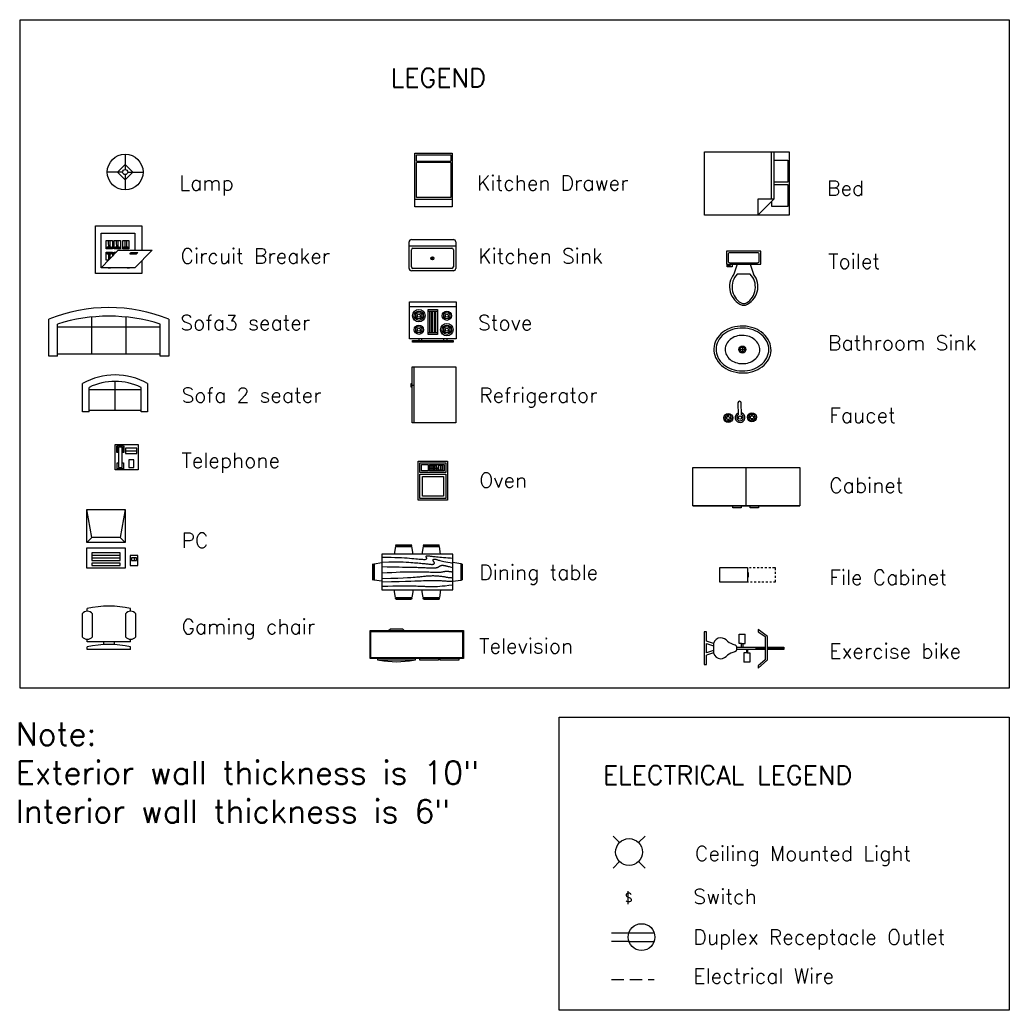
# Model space of a CAD drawing. Header units: inches. Extents: x 1316 to 2457, y 1792 to 2375.
# Drawn here: x 1316 to 1828, y 1838 to 2351 of the extents above; entities that cross this region are included whole.
import ezdxf

# ---------------------------------------------------------------- set-up
doc = ezdxf.new("R2010")
doc.units = ezdxf.units.IN
doc.linetypes.add('HIDDEN', pattern=[9.525, 6.35, -3.175])
for name, color, linetype in [('Blocks', 4, 'Continuous'), ('Electrical', 50, 'Continuous'), ('Electrical Hidden', 110, 'HIDDEN'), ('Text', 40, 'Continuous')]:
    doc.layers.add(name, color=color, linetype=linetype)
doc.styles.get("Standard").update_dxf_attribs({"font": 'simplex.shx'})

# ---------------------------------------------------------------- blocks, each defined once
blk = doc.blocks.new('Base Cabinet 1 Door - 24 in front')
for p, q in [((0, 0), (0, 34.5)), ((0, 34.5), (24, 34.5)), ((1, 29.5), (1, 33.5)), ((1, 33.5), (23, 33.5)), ((23, 33.5), (23, 29.5)), ((24, 34.5), (24, 0)), ((1, 29.5), (23, 29.5)), ((23, 28.5), (1, 28.5)), ((1, 6), (1, 28.5)), ((23, 28.5), (23, 6)), ((0, 5), (24, 5)), ((24, 0), (0, 0)), ((23, 6), (1, 6))]:
    blk.add_line(p, q)
blk = doc.blocks.new('Sink-single - 30 in top')
blk.add_line((-15, -3.999996), (15, -3.999996))
for points in [[(-13.5, 0), (13.5, 0)], [(-15, -18.499996), (-15, -1.5)], [(-12.5, -5.499996), (12.5, -5.499996)], [(15, -1.5), (15, -18.499996)], [(-13.5, -17.499996), (-13.5, -6.499996)], [(13.5, -6.499996), (13.5, -17.499996)], [(12.5, -18.499996), (-12.5, -18.499996)], [(13.5, -19.999996), (-13.5, -19.999996)]]:
    blk.add_lwpolyline(points)
for radius in [1, 0.5]:
    blk.add_circle((0, -11.999996), radius)
for centre, radius, start, end in [((-13.5, -1.5), 1.5, 90, 180), ((-12.5, -6.499996), 1, 90, 180), ((12.5, -6.499996), 1, 0, 90), ((13.5, -1.5), 1.5, 0, 90), ((-13.5, -18.499996), 1.5, 180, 270), ((-12.5, -17.499996), 1, 180, 270), ((12.5, -17.499996), 1, 270, 0), ((13.5, -18.499996), 1.5, 270, 0)]:
    blk.add_arc(centre, radius, start, end)
blk = doc.blocks.new('Range-Oven - 30 in top')
for p, q in [((0, -3), (30, -3)), ((12, -6), (18, -6)), ((13, -20), (13, -6)), ((14, -6), (14, -20)), ((15, -20), (15, -6)), ((16, -6), (16, -20)), ((17, -20), (17, -6)), ((6, -24), (6, -25)), ((8, -25), (8, -24)), ((18, -20), (12, -20)), ((22, -25), (22, -24)), ((24, -24), (24, -25))]:
    blk.add_line(p, q)
for points in [[(0, -24), (0, 0), (30, 0), (30, -24)], [(12, -21), (12, -5), (18, -5), (18, -21)], [(2, -26), (2, -25), (28, -25), (28, -26)]]:
    blk.add_lwpolyline(points, close=True)
for centre, radius in [((6, -9), 4), ((6, -9), 3), ((24, -9), 3), ((6, -9), 2), ((6, -9), 1), ((24, -9), 2), ((24, -9), 1), ((6, -18), 3), ((6, -18), 2), ((6, -18), 1), ((24, -18), 4), ((24, -18), 3), ((24, -18), 2), ((24, -18), 1)]:
    blk.add_circle(centre, radius)
blk = doc.blocks.new('Refrigerator-2 door - 36 in top')
for p, q in [((0, -26.999999), (36, -26.999999)), ((11, -27.999999), (11, -28.999999)), ((11, -28.999999), (13, -28.999999)), ((12, -26.999999), (12, -28.999999)), ((13, -28.999999), (13, -27.999999))]:
    blk.add_line(p, q)
blk.add_lwpolyline([(0, -27.999999), (0, 0), (36, 0), (36, -27.999999)], close=True)
blk = doc.blocks.new('Microwave')
for p, q in [((18, 10), (22, 10)), ((22, 9), (18, 9)), ((18, 8), (22, 8)), ((22, 7), (18, 7)), ((19, 7), (19, 11)), ((19, 6), (19, 7)), ((20, 11), (20, 7)), ((20, 7), (20, 6)), ((21, 7), (21, 11)), ((20, 6), (18, 6))]:
    blk.add_line(p, q)
for points in [[(0, 0), (0, 18), (24, 18), (24, 0)], [(1, 1), (1, 17), (16, 17), (16, 1)], [(2.5, 2.5), (2.5, 15.5), (14.5, 15.5), (14.5, 2.5)], [(17, 1), (17, 17), (23, 17), (23, 1)], [(18, 12), (18, 16), (22, 16), (22, 12)], [(18, 2), (18, 11), (22, 11), (22, 2)], [(18.5, 4.5), (18.5, 5.5), (21.5, 5.5), (21.5, 4.5)], [(18.5, 3), (18.5, 4), (21.5, 4), (21.5, 3)]]:
    blk.add_lwpolyline(points, close=True)
blk = doc.blocks.new('Dining Set - 36 x 72 in.')
at = {"linetype": 'Continuous'}
for p, q in [((-22.2343, 26.00059), (-23.4847, 17.99762)), ((-22.2304, 26), (-5.7608, 26)), ((-22, 27.5), (-22.1562, 26.50042)), ((-5.8416, 26.5), (-22.1534, 26.5)), ((-22, 27.5), (-6, 27.5)), ((-5.8437, 26.49966), (-6, 27.5)), ((-4.5152, 17.99762), (-5.7655, 25.99926)), ((5.7657, 26.00059), (4.5153, 17.99762)), ((5.7696, 26), (22.2392, 26)), ((6, 27.5), (5.8438, 26.50042)), ((22.1584, 26.5), (5.8466, 26.5)), ((6, 27.5), (22, 27.5)), ((22.1563, 26.49966), (22, 27.5)), ((23.4848, 17.99762), (22.2345, 25.99926)), ((36, 18), (-36, 18)), ((-36, 18), (-36, -18)), ((36, -18), (36, 18)), ((-45.5, 8), (-44.5004, 8.15617)), ((-45.5, 8), (-45.5, -8)), ((-44.5, -8.15843), (-44.5, 8.15338)), ((-44.0006, 8.23428), (-35.9976, 9.48474)), ((-44, 8.23041), (-44, -8.23915)), ((44.0006, 8.23428), (35.9976, 9.48474)), ((44, 8.23041), (44, -8.23915)), ((44.5, -8.15843), (44.5, 8.15338)), ((45.5, 8), (44.5005, 8.15617)), ((45.5, 8), (45.5, -8)), ((-44.4997, -8.15631), (-45.5, -8)), ((-35.9976, -9.48476), (-43.9993, -8.2345)), ((35.9976, -9.48476), (43.9993, -8.2345)), ((44.4997, -8.15631), (45.5, -8)), ((-36, -18), (36, -18)), ((-22.2343, -26.0006), (-23.4847, -17.99762)), ((-4.5152, -17.99762), (-5.7655, -25.99928)), ((5.7657, -26.0006), (4.5153, -17.99762)), ((23.4848, -17.99762), (22.2345, -25.99928)), ((-22.2304, -26), (-5.7608, -26)), ((-22, -27.5), (-22.1562, -26.50044)), ((-5.8416, -26.5), (-22.1534, -26.5)), ((-22, -27.5), (-6, -27.5)), ((-5.8437, -26.49967), (-6, -27.5)), ((5.7696, -26), (22.2392, -26)), ((6, -27.5), (5.8438, -26.50044)), ((22.1584, -26.5), (5.8466, -26.5)), ((6, -27.5), (22, -27.5)), ((22.1563, -26.49967), (22, -27.5))]:
    blk.add_line(p, q, dxfattribs=at)
for points in [[(-36, 15), (-31.1772, 14.97754), (-26.8079, 14.91406), (-22.8538, 14.81543), (-19.276, 14.6875), (-16.0362, 14.53613), (-13.0957, 14.36718), (-10.4159, 14.18652), (-7.9583, 14), (-5.6904, 13.81315), (-3.6035, 13.63021), (-1.6954, 13.45508), (0.0365, 13.29166), (1.5945, 13.14388), (2.9811, 13.01562), (4.1988, 12.9108), (5.25, 12.83333), (6.1393, 12.78613), (6.8802, 12.76823), (7.4883, 12.77767), (7.9792, 12.8125), (8.3685, 12.87077), (8.6719, 12.95052), (8.9049, 13.0498), (9.0833, 13.16666), (9.2205, 13.29899), (9.3216, 13.44401), (9.3895, 13.59879), (9.4271, 13.76041), (9.4373, 13.92594), (9.4232, 14.09245), (9.3875, 14.257), (9.3333, 14.41666), (9.2638, 14.56917), (9.1836, 14.71484), (9.0975, 14.85465), (9.0104, 14.98958), (8.9272, 15.1206), (8.8529, 15.2487), (8.7922, 15.37483), (8.75, 15.5), (8.7305, 15.62467), (8.7344, 15.74739), (8.7617, 15.86621), (8.8125, 15.97916), (8.8867, 16.08431), (8.9844, 16.17968), (9.1055, 16.26334), (9.25, 16.33333), (9.4189, 16.38802), (9.6172, 16.42708), (9.8506, 16.45052), (10.125, 16.45833), (10.4463, 16.45052), (10.8203, 16.42708), (11.2529, 16.38802), (11.75, 16.33333), (12.3184, 16.26318), (12.9694, 16.17838), (13.7151, 16.07991), (14.5677, 15.96875), (15.5395, 15.84586), (16.6426, 15.71224), (17.8893, 15.56884), (19.2917, 15.41666), (20.859, 15.25667), (22.5879, 15.08984), (24.4721, 14.91715), (26.5052, 14.73958), (28.6809, 14.5581), (30.9929, 14.3737), (33.4347, 14.18733), (36, 14)], [(-36, 10), (-28.9766, 10.14274), (-23.1725, 10.20442), (-18.4241, 10.19775), (-14.5677, 10.13541), (-11.4399, 10.03011), (-8.877, 9.89453), (-6.7154, 9.74137), (-4.7917, 9.58333), (-2.9698, 9.43082), (-1.2246, 9.28515), (0.4415, 9.14534), (2.026, 9.01041), (3.5266, 8.87939), (4.9408, 8.7513), (6.266, 8.62516), (7.5, 8.5), (8.6411, 8.37549), (9.6914, 8.2539), (10.6538, 8.13818), (11.5312, 8.03125), (12.3267, 7.93603), (13.043, 7.85547), (13.6831, 7.79248), (14.25, 7.75), (14.7471, 7.7303), (15.1797, 7.73307), (15.5537, 7.75732), (15.875, 7.80208), (16.1494, 7.86637), (16.3828, 7.94922), (16.5811, 8.04964), (16.75, 8.16666), (16.8944, 8.29915), (17.0143, 8.44531), (17.1089, 8.60319), (17.1771, 8.77083), (17.218, 8.94629), (17.2305, 9.1276), (17.2137, 9.31282), (17.1667, 9.5), (17.0895, 9.6875), (16.987, 9.875), (16.8649, 10.0625), (16.7292, 10.25), (16.5856, 10.4375), (16.4401, 10.625), (16.2985, 10.8125), (16.1667, 11), (16.05, 11.18733), (15.9518, 11.3737), (15.8752, 11.5581), (15.8229, 11.73958), (15.798, 11.91715), (15.8034, 12.08984), (15.842, 12.25667), (15.9167, 12.41666), (16.0295, 12.56836), (16.1784, 12.70833), (16.3605, 12.83268), (16.5729, 12.9375), (16.8127, 13.01888), (17.0768, 13.07291), (17.3625, 13.0957), (17.6667, 13.08333), (17.9894, 13.03312), (18.3418, 12.94726), (18.7382, 12.82918), (19.1927, 12.68229), (19.7195, 12.51001), (20.3327, 12.31575), (21.0465, 12.10294), (21.875, 11.875), (22.8357, 11.63354), (23.959, 11.37304), (25.2786, 11.08618), (26.8282, 10.76562), (28.6414, 10.40405), (30.752, 9.99414), (33.1936, 9.52856), (36, 9)], [(-36, 5.5), (-30.7157, 5.3348), (-26.069, 5.20963), (-21.9946, 5.11767), (-18.4271, 5.05208), (-15.3009, 5.00602), (-12.5508, 4.97265), (-10.1112, 4.94515), (-7.9167, 4.91666), (-5.909, 4.88167), (-4.0586, 4.83984), (-2.3429, 4.79215), (-0.7396, 4.73958), (0.7739, 4.6831), (2.22, 4.6237), (3.6213, 4.56233), (5, 4.5), (6.373, 4.43782), (7.7344, 4.3776), (9.0723, 4.32129), (10.375, 4.27083), (11.6309, 4.22819), (12.8281, 4.19531), (13.9551, 4.17415), (15, 4.16666), (15.954, 4.17448), (16.819, 4.19791), (17.6001, 4.23698), (18.3021, 4.29166), (18.9299, 4.36198), (19.4883, 4.44791), (19.9823, 4.54948), (20.4167, 4.66666), (20.7969, 4.79899), (21.1302, 4.94401), (21.4245, 5.09879), (21.6875, 5.26041), (21.9271, 5.42594), (22.1511, 5.59245), (22.3672, 5.757), (22.5834, 5.91666), (22.8065, 6.06868), (23.0404, 6.21093), (23.2879, 6.34147), (23.5521, 6.45833), (23.8358, 6.55957), (24.142, 6.64323), (24.4735, 6.70735), (24.8334, 6.75), (25.2235, 6.76969), (25.642, 6.76692), (26.0858, 6.74267), (26.5521, 6.69791), (27.0379, 6.63362), (27.5404, 6.55078), (28.0565, 6.45036), (28.5834, 6.33333), (29.1242, 6.19987), (29.7071, 6.04687), (30.3661, 5.87044), (31.1354, 5.66666), (32.0493, 5.43164), (33.142, 5.16146), (34.4475, 4.85221), (36, 4.5)], [(-36, -1), (-30.7915, -0.6591), (-26.0195, -0.38216), (-21.6519, -0.16284), (-17.6563, 0.00521), (-14.0005, 0.12833), (-10.6523, 0.21289), (-7.5796, 0.26522), (-4.75, 0.29166), (-2.134, 0.29793), (0.2878, 0.28711), (2.5317, 0.26163), (4.6146, 0.22396), (6.5529, 0.17651), (8.3633, 0.12174), (10.0623, 0.06209), (11.6667, 0), (13.1899, -0.06201), (14.6341, -0.1211), (15.9982, -0.17432), (17.2813, -0.21875), (18.4823, -0.25147), (19.6003, -0.26953), (20.6343, -0.27002), (21.5834, -0.25), (22.4481, -0.20768), (23.2357, -0.14584), (23.9549, -0.06836), (24.6146, 0.02083), (25.2235, 0.11784), (25.7904, 0.21875), (26.3241, 0.31966), (26.8334, 0.41666), (27.3265, 0.50618), (27.8099, 0.58593), (28.2894, 0.65397), (28.7709, 0.70833), (29.2601, 0.74707), (29.763, 0.76823), (30.2855, 0.76985), (30.8334, 0.75), (31.4088, 0.70784), (31.9994, 0.64713), (32.589, 0.57275), (33.1615, 0.48958), (33.7008, 0.4025), (34.1908, 0.3164), (34.6153, 0.23616), (34.9584, 0.16666), (35.2099, 0.11165), (35.3848, 0.07031), (35.504, 0.04069), (35.5886, 0.02083), (35.6594, 0.00879), (35.7377, 0.0026), (35.8442, 0.00032), (36, 0)], [(-36, -6.5), (-27.1843, -6.31267), (-20.084, -6.1263), (-14.469, -5.9419), (-10.1094, -5.76042), (-6.7752, -5.58285), (-4.2363, -5.41016), (-2.2629, -5.24333), (-0.625, -5.08334), (0.8708, -4.93099), (2.2715, -4.78646), (3.5872, -4.64974), (4.8281, -4.52084), (6.0046, -4.39974), (7.127, -4.28646), (8.2053, -4.18099), (9.25, -4.08334), (10.2705, -3.99382), (11.2734, -3.91407), (12.2647, -3.84603), (13.25, -3.79167), (14.2354, -3.75293), (15.2266, -3.73177), (16.2295, -3.73015), (17.25, -3.75), (18.2912, -3.79248), (19.3451, -3.85547), (20.4009, -3.93604), (21.4479, -4.03125), (22.4754, -4.13819), (23.4727, -4.25391), (24.4289, -4.37549), (25.3334, -4.5), (26.1785, -4.62492), (26.9694, -4.74935), (27.7145, -4.87281), (28.4219, -4.99479), (29.1, -5.11483), (29.7572, -5.23242), (30.4016, -5.34709), (31.0417, -5.45834), (31.6837, -5.56437), (32.3262, -5.65821), (32.9658, -5.73153), (33.599, -5.77604), (34.2224, -5.78345), (34.8327, -5.74545), (35.4264, -5.65373), (36, -5.5)], [(-36, -10), (-26.4022, -9.81299), (-18.4675, -9.62891), (-11.9839, -9.45069), (-6.7396, -9.28125), (-2.5226, -9.12354), (0.8789, -8.98047), (3.6769, -8.85498), (6.0833, -8.75), (8.2767, -8.66765), (10.3021, -8.60677), (12.1712, -8.56543), (13.8958, -8.54167), (15.4876, -8.53353), (16.9583, -8.53907), (18.3197, -8.55632), (19.5834, -8.58334), (20.7616, -8.61841), (21.8685, -8.66081), (22.9188, -8.71004), (23.9271, -8.76563), (24.9081, -8.82707), (25.8763, -8.89388), (26.8465, -8.96558), (27.8334, -9.04167), (28.8474, -9.12118), (29.8828, -9.20117), (30.93, -9.27824), (31.9792, -9.34896), (33.0205, -9.40991), (34.0443, -9.45768), (35.0407, -9.48885), (36, -9.5)], [(-36, -14.5), (-30.0881, -14.33513), (-25.0332, -14.21224), (-20.7312, -14.12647), (-17.0781, -14.07292), (-13.97, -14.04671), (-11.3027, -14.04297), (-8.9724, -14.05681), (-6.875, -14.08334), (-4.9224, -14.11833), (-3.0905, -14.16016), (-1.3709, -14.20785), (0.2448, -14.26042), (1.7647, -14.3169), (3.1973, -14.3763), (4.5507, -14.43767), (5.8333, -14.5), (7.0554, -14.5621), (8.235, -14.62175), (9.3922, -14.67652), (10.5469, -14.72396), (11.7192, -14.76164), (12.929, -14.78711), (14.1965, -14.79794), (15.5417, -14.79167), (16.9933, -14.76424), (18.6152, -14.70508), (20.4804, -14.60197), (22.6615, -14.44271), (25.2312, -14.21509), (28.2624, -13.9069), (31.8277, -13.50594), (36, -13)]]:
    blk.add_lwpolyline(points, dxfattribs=at)
blk = doc.blocks.new('Entertainment Center')
at = {"linetype": 'Continuous'}
for p, q in [((-4, 0), (-5, -1)), ((4, 0), (-4, 0)), ((5, -1), (4, 0)), ((-17, -19), (-17, -1)), ((-17, -1), (43, -1)), ((-16.5, -18.5), (-16.5, -1.5)), ((-16.5, -1.5), (42.5, -1.5)), ((42.5, -1.5), (42.5, -18.5)), ((43, -1), (43, -19)), ((43, -19), (-17, -19)), ((42.5, -18.5), (-16.5, -18.5)), ((-12, -20), (-12, -19)), ((12, -19), (12, -20)), ((15, -20), (15, -19)), ((27, -19), (27, -20)), ((28, -20), (28, -19)), ((40, -19), (40, -20)), ((12, -20), (-12, -20)), ((27, -20), (15, -20)), ((40, -20), (28, -20))]:
    blk.add_line(p, q, dxfattribs=at)
blk.add_arc((0, 40), 61, 259.6111, 280.3889, dxfattribs=at)
blk = doc.blocks.new('Lamp - Table')
at = {"linetype": 'Continuous'}
for p, q in [((0, 7), (0, 1)), ((-1, 0), (-7, 0)), ((0, 3), (-3, 0)), ((-3, 0), (0, -3)), ((3, 0), (0, 3)), ((0, -3), (3, 0)), ((1, 0), (7, 0)), ((0, -1), (0, -7))]:
    blk.add_line(p, q, dxfattribs=at)
for radius in [7, 1]:
    blk.add_circle((0, 0), radius, dxfattribs=at)
blk = doc.blocks.new('Sofa - Roundback 7 ft.')
at = {"linetype": 'Continuous'}
for p, q in [((-12.00002, -32.4421), (-12.00003, -6.5971)), ((11.99997, -32.4421), (11.99998, -6.5971)), ((-36.000027, -34), (-36.000027, -11.4696)), ((-35.999844, -13.3819), (35.9998, -13.3819)), ((35.99998, -34), (35.99998, -11.4696)), ((-36.000027, -32.4421), (35.99998, -32.4421))]:
    blk.add_line(p, q, dxfattribs=at)
for points in [[(-36.000027, -34), (-42.000027, -34), (-42.000027, -8)], [(41.99998, -8), (41.99998, -34), (35.99998, -34)]]:
    blk.add_lwpolyline(points, dxfattribs=at)
for centre, radius, start, end in [((0, -114.25), 114.25, 68.43141, 111.5686), ((-0.00001, -127.1968), 121.1968, 72.72033, 107.2797)]:
    blk.add_arc(centre, radius, start, end, dxfattribs=at)
blk = doc.blocks.new('Sofa - Roundback Loveseat 5 ft.')
at = {"linetype": 'Continuous'}
for p, q in [((0, -32.44198), (0, -5.99998)), ((-24, -33.99998), (-24, -11.46958)), ((-23.9998, -13.38178), (23.99986, -13.38178)), ((24.00004, -33.99998), (24.00004, -11.46958)), ((-24, -32.44198), (24.00004, -32.44198))]:
    blk.add_line(p, q, dxfattribs=at)
for points in [[(-24, -33.99998), (-30, -33.99998), (-30, -7.99998)], [(30.00004, -7.99998), (30.00004, -33.99998), (24.00004, -33.99998)]]:
    blk.add_lwpolyline(points, dxfattribs=at)
for centre, radius, start, end in [((0, -60.24998), 60.24998, 60.13715, 119.8628), ((0, -61.38438), 55.38444, 64.32083, 115.6792)]:
    blk.add_arc(centre, radius, start, end, dxfattribs=at)
blk = doc.blocks.new('Phone - Desk')
at = {"linetype": 'Continuous'}
for p, q in [((-4.5, -5), (-4.5, 5)), ((-4.5, 5), (4.5, 5)), ((-4, 4.5), (-4, 2)), ((-3.75, 4.5), (-3.75, 2.25)), ((-1.25, 4.5), (-3.75, 4.5)), ((-3.25, 4), (-3.25, -4)), ((-3.25, 4), (-1.75, 4)), ((-1.75, -4), (-1.75, 4)), ((-1.25, 2.25), (-1.25, 4.5)), ((-1, 2), (-1, 4.5)), ((4.5, 5), (4.5, -5)), ((-4, 2), (-3.25, 2)), ((-3.75, 2.25), (-3.25, 2.25)), ((-1.75, 2.25), (-1.25, 2.25)), ((-1.75, 2), (-1, 2)), ((4, 3.5), (-0.5, 3.5)), ((-0.5, 3.5), (-0.5, 1.5)), ((-0.5, 2.5), (4, 2.5)), ((-0.5, 1.5), (4, 1.5)), ((4, 1.5), (4, 3.5)), ((-3.75, -2.25), (-3.25, -2.25)), ((-3.75, -4.5), (-3.75, -2.25)), ((-1.75, -2.25), (-1.25, -2.25)), ((-1.25, -2.25), (-1.25, -4.5)), ((2.75, -1), (0.75, -1)), ((0.75, -1), (0.75, -4)), ((2.75, -4), (2.75, -1)), ((4.5, -5), (-4.5, -5)), ((-1.25, -4.5), (-3.75, -4.5)), ((-3.25, -4), (-1.75, -4)), ((0.75, -4), (2.75, -4))]:
    blk.add_line(p, q, dxfattribs=at)
blk = doc.blocks.new('Computer Terminal')
at = {"linetype": 'Continuous'}
for p, q in [((-10, 11.5), (5, 11.5)), ((-8, 0.5), (-10, 11.5)), ((-10, -1.5), (-10, 11.5)), ((5, 11.5), (3, 0.5)), ((5, 11.5), (5, -1.5)), ((-10, -1.5), (-8, 0.5)), ((3, 0.5), (-8, 0.5)), ((3, 0.5), (5, -1.5)), ((5, -1.5), (-10, -1.5)), ((-10, -11.5), (-10, -3.5)), ((-10, -3.5), (5, -3.5)), ((5, -3.5), (5, -11.5)), ((-8, -5.5), (-8, -8.5)), ((3, -5.5), (-8, -5.5)), ((3, -6.5), (-8, -6.5)), ((-8, -7.5), (3, -7.5)), ((3, -8.5), (3, -5.5)), ((10, -6.5), (7, -6.5)), ((7, -6.5), (7, -10.5)), ((9.5, -7.5), (7.5, -7.5)), ((7.5, -7.5), (7.5, -8.5)), ((8.5, -7.5), (8.5, -8.5)), ((9.5, -8.5), (9.5, -7.5)), ((10, -10.5), (10, -6.5)), ((5, -11.5), (-10, -11.5)), ((-8, -8.5), (3, -8.5)), ((-8, -9.5), (-8, -10.5)), ((3, -9.5), (-8, -9.5)), ((-8, -10.5), (3, -10.5)), ((3, -10.5), (3, -9.5)), ((7, -10.5), (10, -10.5)), ((7.5, -8.5), (9.5, -8.5))]:
    blk.add_line(p, q, dxfattribs=at)
blk = doc.blocks.new('Chair - Desk')
at = {"linetype": 'Continuous'}
for p, q in [((-8.5, 0), (-8.5, -1)), ((-8.5, 0), (8.5, 0)), ((8.5, 0), (8.5, -1)), ((-8.5, -3), (-8.5, -4)), ((-8.5, -3), (8.5, -3)), ((-2, -3), (-2, -1.9355)), ((2, -1.9576), (2, -3)), ((8.5, -3), (8.5, -4)), ((-10.5, -5), (-10.5, -14)), ((-6.5, -14), (-6.5, -5)), ((6.5, -5), (6.5, -14)), ((10.5, -14), (10.5, -5)), ((-8.5, -15), (-8.5, -16)), ((8.5, -15), (8.5, -16))]:
    blk.add_line(p, q, dxfattribs=at)
for centre, radius, start, end in [((0, 34.625), 36.625, 256.5803, 283.4197), ((-8.5, -6.5), 2.5, 36.8699, 143.1301), ((8.5, -6.5), 2.5, 36.8699, 143.1301), ((-8.5, -12.5), 2.5, 216.8699, 323.1301), ((8.5, -12.5), 2.5, 216.8699, 323.1301), ((0, 19.625), 36.625, 256.5803, 283.4197)]:
    blk.add_arc(centre, radius, start, end, dxfattribs=at)
blk = doc.blocks.new('Bed - Queen')
at = {"linetype": 'Continuous'}
for p, q in [((0, -80.00003), (0, 0)), ((0, 0), (59.99999, 0)), ((59.99999, 0), (59.99999, -80.00003)), ((7.99999, -1.2), (28.79998, -1.2)), ((7.99999, -14.4), (7.99999, -1.2)), ((28.79998, -1.2), (28.79998, -14.4)), ((31.19999, -1.2), (51.99999, -1.2)), ((31.19999, -14.4), (31.19999, -1.2)), ((51.99999, -1.2), (51.99999, -16.4)), ((0, -14.4), (44.8, -14.4)), ((44.8, -16.8), (0, -16.8)), ((59.99999, -29.6), (44.8, -14.4)), ((44.8, -14.4), (44.8, -29.6)), ((51.99999, -16.4), (46.79936, -16.4)), ((44.8, -29.6), (59.99999, -29.6)), ((59.99999, -80.00003), (0, -80.00003))]:
    blk.add_line(p, q, dxfattribs=at)
blk = doc.blocks.new('Toilet - top')
for p, q in [((9.5, -6), (9.5, -2)), ((-10, -8.5), (-8, -8.5)), ((-10, -9.5), (-10, -8.5)), ((-7, -9.5), (-10, -9.5)), ((-8, -8.5), (-8, -8)), ((-7, -8), (-7, -9.5)), ((-4, -8), (-6, -14)), ((4, -8), (6, -14)), ((4, -14), (-4, -14))]:
    blk.add_line(p, q)
blk.add_lwpolyline([(10.5, -8), (10.5, 0), (-10.5, 0), (-10.5, -8)], close=True)
for points in [[(-9.5, -2), (-9.5, -6)], [(8.5, -1), (-8.5, -1)], [(-8.5, -7), (8.5, -7)]]:
    blk.add_lwpolyline(points)
for centre, radius, start, end in [((-8.62, -1.88), 0.884, 81.8699, 188.1301), ((-8.62, -6.12), 0.884, 171.8699, 278.1301), ((8.62, -1.88), 0.884, 351.8699, 98.1301), ((8.62, -6.12), 0.884, 261.8699, 8.1301), ((3.52, -21.58), 12.17, 141.46911, 247.97143), ((4.2, -21.82), 11.33, 136.36773, 238.94682), ((-3.52, -21.58), 12.17, 292.02843, 38.53071), ((-4.2, -21.82), 11.33, 301.05301, 43.63209), ((0, -27.88), 4, 245.73182, 294.26817), ((0, -29), 4, 254.86053, 285.13947)]:
    blk.add_arc(centre, radius, start, end)
blk = doc.blocks.new('Sink - Oval top')
for p, q in [((-1, 0), (1, 0)), ((0, 1), (0, -1))]:
    blk.add_line(p, q)
at = {"linetype": 'Continuous'}
for points in [[(-12.23, 0.39, 0.117634), (-11.46, -3.36, 0.104469), (-8.88, -6.8, 0.090016), (-5.08, -9.07, 0.08192), (-0.32, -10.02, 0.08192), (4.49, -9.38, 0.090016), (8.42, -7.36, 0.104469), (11.22, -4.09, 0.117634), (12.23, -0.39, 0.117634), (11.46, 3.36, 0.104469), (8.88, 6.8, 0.090016), (5.08, 9.07, 0.08192), (0.32, 10.02, 0.08192), (-4.49, 9.38, 0.090016), (-8.42, 7.36, 0.104469), (-11.22, 4.09, 0.117634)], [(-11.29, 0.16, 0.118622), (-10.52, -3.25, 0.104678), (-8.07, -6.36, 0.089562), (-4.54, -8.37, 0.081185), (-0.13, -9.15, 0.081185), (4.3, -8.49, 0.089562), (7.89, -6.58, 0.104678), (10.42, -3.55, 0.118622), (11.29, -0.16, 0.118622), (10.52, 3.25, 0.104678), (8.07, 6.36, 0.089562), (4.54, 8.37, 0.081185), (0.13, 9.15, 0.081185), (-4.3, 8.49, 0.089562), (-7.89, 6.58, 0.104678), (-10.42, 3.55, 0.118622)], [(-7.42, 0.08, 0.118283), (-6.91, -2.17, 0.104607), (-5.29, -4.21, 0.089718), (-2.97, -5.53, 0.081436), (-0.07, -6.04, 0.081436), (2.84, -5.59, 0.089718), (5.2, -4.33, 0.104607), (6.86, -2.32, 0.118283), (7.42, -0.08, 0.118283), (6.91, 2.17, 0.104607), (5.29, 4.21, 0.089718), (2.97, 5.53, 0.081436), (0.07, 6.04, 0.081436), (-2.84, 5.59, 0.089718), (-5.2, 4.33, 0.104607), (-6.86, 2.32, 0.118283)]]:
    blk.add_lwpolyline(points, format="xyb", close=True, dxfattribs=at)
for radius in [1.5, 1]:
    blk.add_circle((0, 0), radius)
blk = doc.blocks.new('File Cabinet - Letter')
at = {"linetype": 'Continuous'}
for p, q in [((0, 0), (15, 0)), ((0, -28.5), (0, 0)), ((15, 0), (15, -28.5)), ((15, -28.5), (0, -28.5)), ((0, -29.5), (0, -28.5)), ((5.5, -28.5), (5.5, -29.5)), ((5.5, -29.5), (9.5, -29.5)), ((9.5, -29.5), (9.5, -28.5)), ((15, -30.5), (15, -32.5)), ((0, -33.5), (0, -31.5)), ((0, -37.5), (0, -35.5)), ((0, -41.5), (0, -39.5)), ((15, -34.5), (15, -36.5)), ((15, -38.5), (15, -40.5)), ((0, -45.5), (0, -43.5)), ((0, -49.5), (0, -47.5)), ((15, -42.5), (15, -44.5)), ((15, -46.5), (15, -48.5)), ((15, -50.5), (15, -52.5)), ((0, -53.5), (0, -51.5)), ((0, -57), (0, -55.5)), ((2.5, -57), (0, -57)), ((6.5, -57), (4.5, -57)), ((10.5, -57), (8.5, -57)), ((15, -57), (12.5, -57)), ((15, -54.5), (15, -57))]:
    blk.add_line(p, q, dxfattribs=at)
blk = doc.blocks.new('Exercise Bike')
at = {"linetype": 'Continuous'}
for p, q in [((-0.75, 10), (-0.75, 17)), ((-0.75, 17), (0.25, 17)), ((-0.5, 17), (-0.5, 9.9929)), ((-0.25, 10), (-0.25, 17)), ((0, 17), (0, 9.9929)), ((0.25, 17), (0.25, 10)), ((-5.25, 10), (-8.25, 6)), ((-7.25, 6), (-5.25, 9)), ((-0.75, 10), (-5.25, 10)), ((-5.25, 9), (4.75, 9)), ((4.75, 10), (-0.75, 10)), ((-0.75, 5), (-0.75, 9)), ((-0.5, 8.9396), (-0.5, 5)), ((-0.25, 5), (-0.25, 9)), ((0, 8.9396), (0, 5)), ((0.25, 9), (0.25, 5)), ((8.25, 6), (4.75, 10)), ((4.75, 9), (7.25, 6)), ((-8.25, 6), (-7.25, 6)), ((-0.75, -3.0635), (-0.75, 5)), ((-0.75, 5), (0.25, 5)), ((0.25, 5), (0.25, -3.0635)), ((7.25, 6), (8.25, 6)), ((-6.25, -2), (-6.25, 0.5)), ((-2.25, 0.5), (-6.25, 0.5)), ((-2.25, -0.5), (-2.25, 0.5)), ((0.25, 1.5), (1.75, 1.5)), ((0.25, 1), (1.75, 1)), ((1.75, 2.5), (5.75, 2.5)), ((1.75, 1.5), (1.75, 2.5)), ((1.75, 1.5), (1.75, 0)), ((1.75, 0), (5.75, 0)), ((5.75, 2.5), (5.75, 0)), ((-2.25, -2), (-6.25, -2)), ((-2.25, -0.5), (-0.75, -0.5)), ((-2.25, -1), (-2.25, -0.5)), ((-2.25, -1), (-2.25, -2)), ((-0.75, -1), (-2.25, -1)), ((-7.25, -16), (-7.25, -17)), ((-4.75, -16), (-7.25, -16)), ((-3.25, -16), (-4.75, -16)), ((-2.25, -13), (-3.25, -16)), ((-2.25, -16), (-1.25, -13)), ((-2.25, -13), (1.75, -13)), ((1.75, -16), (-2.25, -16)), ((0.75, -13), (1.75, -16)), ((1.75, -13), (2.75, -16)), ((6.75, -16), (2.75, -16)), ((6.75, -17), (6.75, -16)), ((-7.25, -17), (6.75, -17))]:
    blk.add_line(p, q, dxfattribs=at)
for centre, radius, start, end in [((-9.6692, -1.9154), 8.1889, 321.6175, 345.2525), ((-0.25, -4.625), 1.625, 22.61987, 157.3801), ((9.1691, -1.9154), 8.1889, 194.7476, 218.3825), ((0.1685, -10.5843), 4.9531, 133.6443, 173.2256), ((-0.6686, -10.5843), 4.9531, 6.774486, 46.35562), ((-1.7006, -10.0005), 3.0494, 179.9906, 259.6205), ((1.2006, -10.0005), 3.0494, 280.3795, 0.009389)]:
    blk.add_arc(centre, radius, start, end, dxfattribs=at)
blk = doc.blocks.new('Faucet - Bathroom top')
for p, q in [((-4.107, 0.125), (-4.375, 0.125)), ((-3.75, 0.4788), (-3.75, 0.75)), ((-3.5, 0.482), (-3.5, 0.75)), ((-3.1461, 0.125), (-2.875, 0.125)), ((3.143, 0.125), (2.875, 0.125)), ((3.5, 0.4788), (3.5, 0.75)), ((3.75, 0.482), (3.75, 0.75)), ((4.1039, 0.125), (4.375, 0.125)), ((-4.1039, -0.125), (-4.375, -0.125)), ((-3.75, -0.4821), (-3.75, -0.75)), ((-3.5, -0.4789), (-3.5, -0.75)), ((-3.143, -0.125), (-2.875, -0.125)), ((-0.5, -0.8639), (-0.5, -4.5)), ((0.5, -4.5), (0.5, -0.8631)), ((3.1461, -0.125), (2.875, -0.125)), ((3.5, -0.4821), (3.5, -0.75)), ((3.75, -0.4789), (3.75, -0.75)), ((4.107, -0.125), (4.375, -0.125))]:
    blk.add_line(p, q)
for centre, radius in [((-3.625, 0), 1.375), ((-4.625, 0), 0.2795), ((-3.625, 0), 0.5), ((-3.625, 1), 0.2795), ((-2.625, 0), 0.2795), ((0, 0), 0.5), ((3.625, 0), 1.375), ((2.625, 0), 0.2795), ((3.625, 0), 0.5), ((3.625, 1), 0.2795), ((4.625, 0), 0.2795), ((-3.625, -1), 0.2795), ((3.625, -1), 0.2795)]:
    blk.add_circle(centre, radius)
for centre, radius, start, end in [((-3.625, 0), 1, 105.2407, 164.2093), ((-3.625, 0), 1, 16.44125, 74.07887), ((0, 0), 1.5, 289.6514, 250.3603), ((0, 0), 1, 300.3431, 239.7554), ((3.625, 0), 1, 106.12, 164.0884), ((3.625, 0), 1, 16.23422, 73.90469), ((-3.625, 0), 1, 196.2342, 253.9047), ((-3.625, 0), 1, 286.12, 344.0884), ((3.625, 0), 1, 196.4413, 254.0789), ((3.625, 0), 1, 285.2407, 344.2093), ((0, -4.5), 0.5, 180, 0)]:
    blk.add_arc(centre, radius, start, end)
blk = doc.blocks.new('*U58')
at = {"layer": 'Electrical'}
blk.add_line((-1.69, -1.69), (1.69, 1.69), dxfattribs=at)
blk = doc.blocks.new('*U59')
at = {"layer": 'Electrical', "color": 0, "linetype": 'ByBlock', "lineweight": -2, "transparency": 16777216}
for p, rotation in [((1250.7, 1285.81), 90.00000000000001), ((1250.7, 1272.6), 180), ((1263.9, 1272.6), 270.0000000000001)]:
    blk.add_blockref('*U58', p, dxfattribs=dict(at, rotation=rotation))
blk.add_blockref('*U58', (1263.9, 1285.81), dxfattribs=at)

msp = doc.modelspace()

# ---------------------------------------------------------------- linework, layer by layer
at = {"layer": 'Blocks'}
for p, q in [((1361.802, 2236.544), (1361.847, 2232.253)), ((1362.73, 2232.253), (1362.73, 2236.544)), ((1365.936, 2236.544), (1365.98, 2232.253)), ((1366.863, 2232.253), (1366.863, 2236.544)), ((1370.378, 2236.544), (1370.423, 2232.253)), ((1371.306, 2232.253), (1371.306, 2236.544)), ((1358.112, 2222.359), (1366.968, 2231.46)), ((1361.865, 2230.552), (1361.909, 2226.261)), ((1362.73, 2227.104), (1362.73, 2230.552)), ((1365.998, 2230.552), (1365.999, 2230.463)), ((1366.968, 2231.46), (1384.464, 2231.46)), ((1372.861, 2229.362), (1373.657, 2230.341)), ((1374.227, 2230.226), (1373.772, 2229.652)), ((1375.608, 2222.359), (1384.464, 2231.46)), ((1376.618, 2230.226), (1376.163, 2229.652)), ((1376.226, 2229.362), (1377.021, 2230.341)), ((1376.226, 2230.341), (1377.021, 2230.341)), ((1691.824, 2099.201), (1691.824, 2119.088)), ((1664.146, 2099.201), (1691.824, 2099.201)), ((1691.824, 2099.201), (1719.502, 2099.201))]:
    msp.add_line(p, q, dxfattribs=at)
for points in [[(1379.137, 2225.986), (1379.137, 2219.372), (1355.205, 2219.372), (1355.205, 2244.122), (1379.137, 2244.122), (1379.137, 2231.46)], [(1361.671, 2222.359), (1358.112, 2222.359), (1358.112, 2240.337), (1375.608, 2240.337), (1375.608, 2231.46)], [(1361.909, 2226.261), (1360.721, 2226.261), (1360.721, 2230.552), (1363.888, 2230.552), (1363.888, 2228.295)], [(1364.893, 2229.327), (1364.893, 2230.552), (1366.085, 2230.552)], [(1365.458, 2229.908), (1365.458, 2230.037), (1365.584, 2230.037)], [(1376.226, 2229.362), (1372.861, 2229.362)], [(1373.657, 2230.341), (1376.226, 2230.341)], [(1376.163, 2229.652), (1373.772, 2229.652)], [(1374.227, 2230.226), (1376.618, 2230.226)], [(1375.608, 2222.359), (1362.892, 2222.359)]]:
    msp.add_lwpolyline(points, dxfattribs=at)
for points in [[(1360.721, 2232.253), (1360.721, 2236.544), (1363.888, 2236.544), (1363.888, 2232.253)], [(1364.893, 2232.253), (1364.893, 2236.544), (1368.061, 2236.544), (1368.061, 2232.253)], [(1369.297, 2232.253), (1369.297, 2236.544), (1372.464, 2236.544), (1372.464, 2232.253)], [(1361.282, 2232.702), (1361.282, 2233.277), (1363.325, 2233.277), (1363.325, 2232.702)], [(1361.282, 2229.462), (1361.282, 2230.037), (1363.325, 2230.037), (1363.325, 2229.462)], [(1365.458, 2232.702), (1365.458, 2233.277), (1367.5, 2233.277), (1367.5, 2232.702)], [(1369.854, 2232.702), (1369.854, 2233.277), (1371.896, 2233.277), (1371.896, 2232.702)], [(1361.671, 2222.166), (1361.671, 2222.541), (1362.892, 2222.541), (1362.892, 2222.166)], [(1371.591, 2222.166), (1371.591, 2222.541), (1372.812, 2222.541), (1372.812, 2222.166)], [(1719.502, 2119.088), (1719.502, 2099.201), (1664.146, 2099.201), (1664.146, 2119.088)], [(1689.311, 2099.201), (1689.311, 2098.151), (1684.949, 2098.151), (1684.949, 2099.201)], [(1698.226, 2099.201), (1698.226, 2098.151), (1693.863, 2098.151), (1693.863, 2099.201)]]:
    msp.add_lwpolyline(points, close=True, dxfattribs=at)
at = {"layer": 'Electrical'}
for p, q in [((1630.621, 1899.896), (1630.621, 1893.212)), ((1622.107, 1878.412), (1631.105, 1878.412)), ((1631.489, 1878.412), (1644.237, 1878.412)), ((1631.105, 1873.912), (1622.107, 1873.912)), ((1631.105, 1873.912), (1644.237, 1873.912))]:
    msp.add_line(p, q, dxfattribs=at)
for centre in [(1631.209, 1920.144), (1637.671, 1876.162)]:
    msp.add_circle(centre, 6.941, dxfattribs=at)
at = {"layer": 'Electrical Hidden'}
msp.add_line((1622.107, 1854.193), (1644.237, 1854.193), dxfattribs=at)
at = {"layer": 'Text'}
for p, q in [((1595.112, 1838.354), (1595.112, 1989.949)), ((1595.112, 1989.949), (1827.896, 1989.949)), ((1827.896, 1989.949), (1827.896, 1838.354)), ((1827.896, 1838.354), (1595.112, 1838.354))]:
    msp.add_line(p, q, dxfattribs=at)
msp.add_lwpolyline([(1316.189, 2350.667), (1827.896, 2350.667), (1827.896, 2004.884), (1316.189, 2004.884)], close=True, dxfattribs=at)

# ---------------------------------------------------------------- block references
at = {"layer": 'Blocks'}
for name, p, xscale, yscale, zscale in [('Lamp - Table', (1370.521, 2271.911), 1.320858460340649, 1.320858460340649, 1.320858460340649), ('Base Cabinet 1 Door - 24 in front', (1520.471, 2253.913), 0.8038980460371389, 0.8038980460371389, 0.8038980460371389), ('Sink-single - 30 in top', (1529.482, 2236.969), 0.8038980460371389, 0.8038980460371389, 0.8038980460371389), ('Toilet - top', (1690.544, 2230.965), 0.8483176484654638, 0.8483176484654638, 0.8483176484654638), ('Sofa - Roundback 7 ft.', (1362.098, 2201.789), 0.739275910768502, 0.739275910768502, 0.739275910768502), ('Range-Oven - 30 in top', (1517.649, 2204.848), 0.8038980460371389, 0.8038980460371389, 0.8038980460371389), ('Sink - Oval top', (1689.877, 2180.106), 1.210515159970787, 1.210515159970787, 1.210515159970787), ('Sofa - Roundback Loveseat 5 ft.', (1365.296, 2166.962), 0.5598928208950206, 0.5598928208950206, 0.5598928208950206), ('Phone - Desk', (1371.345, 2124.41), 1.320858460340649, 1.320858460340649, 1.320858460340649), ('Computer Terminal', (1363.893, 2082.204), 1.320858460340649, 1.320858460340649, 1.320858460340649), ('Dining Set - 36 x 72 in.', (1521.747, 2065.039), 0.5097673798863261, 0.5097673798863261, 0.5097673798863261), ('Entertainment Center', (1510.932, 2035.495), 0.8038980460371389, 0.8038980460371389, 0.8038980460371389)]:
    msp.add_blockref(name, p, dxfattribs=dict(at, xscale=xscale, yscale=yscale, zscale=zscale))
for name, p, xscale, yscale, zscale, rotation in [('Bed - Queen', (1714.025, 2282.441), 0.5464608400331367, 0.5464608400331367, 0.5464608400331367, 270), ('Refrigerator-2 door - 36 in top', (1541.585, 2171.201), 0.8038980460371389, 0.8038980460371389, 0.8038980460371389, 270), ('Faucet - Bathroom top', (1688.648, 2144.896), 1.69097724876466, 1.69097724876466, 1.69097724876466, 181.8685409229194), ('Microwave', (1537.293, 2102.193), 0.8394011371470677, 0.8394011371470677, 0.8394011371470677, 90), ('File Cabinet - Letter', (1678.186, 2059.779), 0.5010220567458269, 0.5010220567458269, 0.5010220567458269, 90), ('Chair - Desk', (1362.137, 2024.936), 1.320858460340649, 1.320858460340649, 1.320858460340649, 180), ('Exercise Bike', (1690.689, 2025.288), 1.210515159970787, 1.210515159970787, 1.210515159970787, 270)]:
    msp.add_blockref(name, p, dxfattribs=dict(at, xscale=xscale, yscale=yscale, zscale=zscale, rotation=rotation))
at = {"layer": 'Electrical'}
msp.add_blockref('*U59', (373.911, 640.938), dxfattribs=at)

# ---------------------------------------------------------------- texts
at = {"layer": 'Electrical', "insert": (1629.07, 1898.836), "char_height": 4.5, "attachment_point": 1}
msp.add_mtext_dynamic_manual_height_columns('S', width=20.45404, gutter_width=12.5, heights=[0], dxfattribs=at)
at = {"layer": 'Text', "attachment_point": 1}
for s, width, gutter_width, insert, char_height in [('LEGEND', 226.7603, 10.049, (1507.876, 2325.526), 9.6468), ('Lamp', 226.7603, 10.049, (1398.516, 2270.12), 7.7174), ('Kitchen Drawer', 226.7603, 10.049, (1552.517, 2270.12), 7.71742), ('Bed', 226.7603, 10.049, (1733.652, 2267.434), 7.7174), ('Circuit Breaker', 226.7603, 10.049, (1399.139, 2232.321), 7.71742), ('Kitchen Sink', 226.7603, 10.049, (1553.14, 2232.321), 7.71742), ('Toilet', 226.7603, 10.049, (1734.275, 2229.636), 7.7174), ('Sofa3 seater', 226.7603, 10.049, (1399.059, 2197.826), 7.71742), ('Stove', 226.7603, 10.049, (1553.061, 2197.826), 7.7174), ('Bathroom Sink', 226.7603, 10.049, (1734.195, 2187.423), 7.71742), ('Sofa 2 seater', 226.7603, 10.049, (1399.685, 2160.345), 7.71742), ('Refrigerator', 226.7603, 10.049, (1553.686, 2160.345), 7.71742), ('Faucet', 226.7603, 10.049, (1734.821, 2149.942), 7.7174), ('Telephone', 226.7603, 10.049, (1399.685, 2126.598), 7.7174), ('Oven', 226.7603, 10.049, (1553.686, 2116.378), 7.7174), ('Cabinet', 226.7603, 10.049, (1734.821, 2113.693), 7.7174), ('PC', 226.7603, 10.049, (1399.685, 2085.212), 7.7174), ('Dining table', 226.7603, 10.049, (1553.686, 2068.747), 7.71742), ('File Cabinet', 226.7603, 10.049, (1734.821, 2066.062), 7.71742), ('Gaming chair', 226.7603, 10.049, (1399.685, 2040.606), 7.71742), ('Television', 226.7603, 10.049, (1553.686, 2030.643), 7.7174), ('Exercise bike', 226.7603, 10.049, (1734.821, 2027.958), 7.71742), ('Note:\\PExterior wall thickness is 10"\\PInterior wall thickness is 6" ', 273.4061, 12.5, (1313.954, 1987.256), 12), ('ELECTRICAL LEGEND', 226.7603, 10.049, (1617.663, 1964.809), 9.64678), ('Ceiling Mounted Light', 226.7603, 10.049, (1665.345, 1923.255), 7.71742), ('Switch', 226.7603, 10.049, (1664.505, 1901.006), 7.7174), ('Duplex Receptacle Outlet', 226.7603, 10.049, (1664.505, 1880.017), 7.71742), ('Electrical Wire', 226.7603, 10.049, (1664.505, 1859.868), 7.71742)]:
    msp.add_mtext_dynamic_manual_height_columns(s, width=width, gutter_width=gutter_width, heights=[0], dxfattribs=dict(at, insert=insert, char_height=char_height))

doc.saveas('drawing.dxf')
